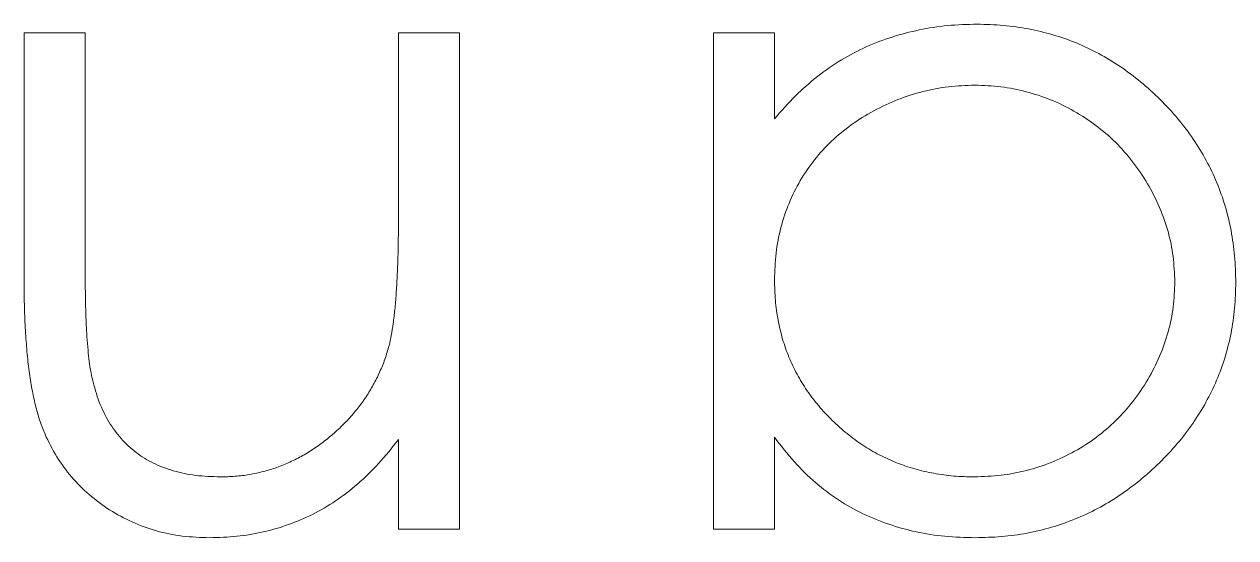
# Model space of a CAD drawing. Header units: millimetres. Extents: x 0 to 276, y 0 to 293.
# Drawn here: x 112.08 to 118.33, y 183.38 to 186.03 of the extents above; entities that cross this region are included whole.
import ezdxf

# ---------------------------------------------------------------- set-up
doc = ezdxf.new("R2010")
doc.units = ezdxf.units.MM

msp = doc.modelspace()

# ---------------------------------------------------------------- linework, layer by layer
at = {"color": 18, "linetype": 'Continuous', "lineweight": 15, "true_color": 0x000000}
for p, q in [((112.0829, 185.9849), (112.397, 185.9849)), ((112.0829, 184.6787), (112.0829, 185.9849)), ((112.0829, 185.9849), (112.397, 185.9849)), ((112.0829, 184.6787), (112.0829, 185.9849)), ((112.0829, 185.9849), (112.397, 185.9849)), ((112.0829, 184.6787), (112.0829, 185.9849)), ((112.0829, 185.9849), (112.397, 185.9849)), ((112.0829, 184.6787), (112.0829, 185.9849)), ((112.397, 185.9849), (112.397, 184.7818)), ((112.397, 185.9849), (112.397, 184.7818)), ((112.397, 185.9849), (112.397, 184.7818)), ((112.397, 185.9849), (112.397, 184.7818)), ((114.0124, 185.0601), (114.0124, 185.9849)), ((114.0124, 185.9849), (114.3265, 185.9849)), ((114.0124, 185.0601), (114.0124, 185.9849)), ((114.0124, 185.9849), (114.3265, 185.9849)), ((114.0124, 185.0601), (114.0124, 185.9849)), ((114.0124, 185.9849), (114.3265, 185.9849)), ((114.0124, 185.0601), (114.0124, 185.9849)), ((114.0124, 185.9849), (114.3265, 185.9849)), ((114.3265, 185.9849), (114.3265, 183.4272)), ((114.3265, 185.9849), (114.3265, 183.4272)), ((114.3265, 185.9849), (114.3265, 183.4272)), ((114.3265, 185.9849), (114.3265, 183.4272)), ((115.6368, 185.9849), (115.9509, 185.9849)), ((115.6368, 183.4272), (115.6368, 185.9849)), ((115.6368, 185.9849), (115.9509, 185.9849)), ((115.6368, 183.4272), (115.6368, 185.9849)), ((115.6368, 185.9849), (115.9509, 185.9849)), ((115.6368, 183.4272), (115.6368, 185.9849)), ((115.6368, 185.9849), (115.9509, 185.9849)), ((115.6368, 183.4272), (115.6368, 185.9849)), ((115.9509, 185.9849), (115.9509, 185.5425)), ((115.9509, 185.9849), (115.9509, 185.5425)), ((115.9509, 185.9849), (115.9509, 185.5425)), ((115.9509, 185.9849), (115.9509, 185.5425)), ((114.0124, 183.4272), (114.0124, 183.8886)), ((114.0124, 183.4272), (114.0124, 183.8886)), ((114.0124, 183.4272), (114.0124, 183.8886)), ((114.0124, 183.4272), (114.0124, 183.8886)), ((115.9509, 183.9005), (115.9509, 183.4272)), ((115.9509, 183.9005), (115.9509, 183.4272)), ((115.9509, 183.9005), (115.9509, 183.4272)), ((115.9509, 183.9005), (115.9509, 183.4272)), ((114.3265, 183.4272), (114.0124, 183.4272)), ((114.3265, 183.4272), (114.0124, 183.4272)), ((114.3265, 183.4272), (114.0124, 183.4272)), ((114.3265, 183.4272), (114.0124, 183.4272)), ((115.9509, 183.4272), (115.6368, 183.4272)), ((115.9509, 183.4272), (115.6368, 183.4272)), ((115.9509, 183.4272), (115.6368, 183.4272)), ((115.9509, 183.4272), (115.6368, 183.4272))]:
    msp.add_line(p, q, dxfattribs=at)
for points, knots in [([(115.9509, 185.5425), (115.9863, 185.5826), (116.0554, 185.6607), (116.1709, 185.7628), (116.2932, 185.8472), (116.4219, 185.9153), (116.5569, 185.9665), (116.6977, 186.0029), (116.8445, 186.0263), (116.9448, 186.0286), (116.9956, 186.0298)], [0, 0, 0, 0, 0.1342984, 0.262085, 0.3862699, 0.5071646, 0.6273002, 0.7481449, 0.8723702, 1, 1, 1, 1]), ([(115.9509, 185.5425), (115.9863, 185.5826), (116.0554, 185.6607), (116.1709, 185.7628), (116.2932, 185.8472), (116.4219, 185.9153), (116.5569, 185.9665), (116.6977, 186.0029), (116.8445, 186.0263), (116.9448, 186.0286), (116.9956, 186.0298)], [0, 0, 0, 0, 0.1342984, 0.262085, 0.3862699, 0.5071646, 0.6273002, 0.7481449, 0.8723702, 1, 1, 1, 1]), ([(115.9509, 185.5425), (115.9863, 185.5826), (116.0554, 185.6607), (116.1709, 185.7628), (116.2932, 185.8472), (116.4219, 185.9153), (116.5569, 185.9665), (116.6977, 186.0029), (116.8445, 186.0263), (116.9448, 186.0286), (116.9956, 186.0298)], [0, 0, 0, 0, 0.1342984, 0.262085, 0.3862699, 0.5071646, 0.6273002, 0.7481449, 0.8723702, 1, 1, 1, 1]), ([(115.9509, 185.5425), (115.9863, 185.5826), (116.0554, 185.6607), (116.1709, 185.7628), (116.2932, 185.8472), (116.4219, 185.9153), (116.5569, 185.9665), (116.6977, 186.0029), (116.8445, 186.0263), (116.9448, 186.0286), (116.9956, 186.0298)], [0, 0, 0, 0, 0.1342984, 0.262085, 0.3862699, 0.5071646, 0.6273002, 0.7481449, 0.8723702, 1, 1, 1, 1]), ([(116.9956, 186.0298), (117.0407, 186.0286), (117.1298, 186.0262), (117.2608, 186.0074), (117.3869, 185.9773), (117.5082, 185.9354), (117.6239, 185.8798), (117.7349, 185.8132), (117.8408, 185.734), (117.9399, 185.6434), (118.0311, 185.545), (118.1112, 185.4401), (118.1779, 185.329), (118.2337, 185.2133), (118.2767, 185.092), (118.3067, 184.9655), (118.3254, 184.834), (118.3279, 184.7445), (118.3291, 184.6991)], [0, 0, 0, 0, 0.06462, 0.127433, 0.189004, 0.24993, 0.310668, 0.372329, 0.434939, 0.499576, 0.564191, 0.626735, 0.688109, 0.749294, 0.810331, 0.871901, 0.935046, 1, 1, 1, 1]), ([(116.9956, 186.0298), (117.0407, 186.0286), (117.1298, 186.0262), (117.2608, 186.0074), (117.3869, 185.9773), (117.5082, 185.9354), (117.6239, 185.8798), (117.7349, 185.8132), (117.8408, 185.734), (117.9399, 185.6434), (118.0311, 185.545), (118.1112, 185.4401), (118.1779, 185.329), (118.2337, 185.2133), (118.2767, 185.092), (118.3067, 184.9655), (118.3254, 184.834), (118.3279, 184.7445), (118.3291, 184.6991)], [0, 0, 0, 0, 0.06462, 0.127433, 0.189004, 0.24993, 0.310668, 0.372329, 0.434939, 0.499576, 0.564191, 0.626735, 0.688109, 0.749294, 0.810331, 0.871901, 0.935046, 1, 1, 1, 1]), ([(116.9956, 186.0298), (117.0407, 186.0286), (117.1298, 186.0262), (117.2608, 186.0074), (117.3869, 185.9773), (117.5082, 185.9354), (117.6239, 185.8798), (117.7349, 185.8132), (117.8408, 185.734), (117.9399, 185.6434), (118.0311, 185.545), (118.1112, 185.4401), (118.1779, 185.329), (118.2337, 185.2133), (118.2767, 185.092), (118.3067, 184.9655), (118.3254, 184.834), (118.3279, 184.7445), (118.3291, 184.6991)], [0, 0, 0, 0, 0.06462, 0.127433, 0.189004, 0.24993, 0.310668, 0.372329, 0.434939, 0.499576, 0.564191, 0.626735, 0.688109, 0.749294, 0.810331, 0.871901, 0.935046, 1, 1, 1, 1]), ([(116.9956, 186.0298), (117.0407, 186.0286), (117.1298, 186.0262), (117.2608, 186.0074), (117.3869, 185.9773), (117.5082, 185.9354), (117.6239, 185.8798), (117.7349, 185.8132), (117.8408, 185.734), (117.9399, 185.6434), (118.0311, 185.545), (118.1112, 185.4401), (118.1779, 185.329), (118.2337, 185.2133), (118.2767, 185.092), (118.3067, 184.9655), (118.3254, 184.834), (118.3279, 184.7445), (118.3291, 184.6991)], [0, 0, 0, 0, 0.06462, 0.127433, 0.189004, 0.24993, 0.310668, 0.372329, 0.434939, 0.499576, 0.564191, 0.626735, 0.688109, 0.749294, 0.810331, 0.871901, 0.935046, 1, 1, 1, 1]), ([(116.9843, 185.7157), (116.9389, 185.714), (116.8485, 185.7107), (116.7151, 185.6855), (116.5856, 185.6437), (116.4618, 185.5858), (116.3465, 185.514), (116.243, 185.43), (116.1555, 185.3323), (116.0813, 185.2249), (116.0231, 185.1072), (115.9807, 184.9819), (115.9557, 184.8489), (115.9525, 184.7581), (115.9509, 184.7117)], [0, 0, 0, 0, 0.084802, 0.168664, 0.252552, 0.33824, 0.423103, 0.505556, 0.586176, 0.667136, 0.748499, 0.830452, 0.913456, 1, 1, 1, 1]), ([(116.9843, 185.7157), (116.9389, 185.714), (116.8485, 185.7107), (116.7151, 185.6855), (116.5856, 185.6437), (116.4618, 185.5858), (116.3465, 185.514), (116.243, 185.43), (116.1555, 185.3323), (116.0813, 185.2249), (116.0231, 185.1072), (115.9807, 184.9819), (115.9557, 184.8489), (115.9525, 184.7581), (115.9509, 184.7117)], [0, 0, 0, 0, 0.084802, 0.168664, 0.252552, 0.33824, 0.423103, 0.505556, 0.586176, 0.667136, 0.748499, 0.830452, 0.913456, 1, 1, 1, 1]), ([(116.9843, 185.7157), (116.9389, 185.714), (116.8485, 185.7107), (116.7151, 185.6855), (116.5856, 185.6437), (116.4618, 185.5858), (116.3465, 185.514), (116.243, 185.43), (116.1555, 185.3323), (116.0813, 185.2249), (116.0231, 185.1072), (115.9807, 184.9819), (115.9557, 184.8489), (115.9525, 184.7581), (115.9509, 184.7117)], [0, 0, 0, 0, 0.084802, 0.168664, 0.252552, 0.33824, 0.423103, 0.505556, 0.586176, 0.667136, 0.748499, 0.830452, 0.913456, 1, 1, 1, 1]), ([(116.9843, 185.7157), (116.9389, 185.714), (116.8485, 185.7107), (116.7151, 185.6855), (116.5856, 185.6437), (116.4618, 185.5858), (116.3465, 185.514), (116.243, 185.43), (116.1555, 185.3323), (116.0813, 185.2249), (116.0231, 185.1072), (115.9807, 184.9819), (115.9557, 184.8489), (115.9525, 184.7581), (115.9509, 184.7117)], [0, 0, 0, 0, 0.084802, 0.168664, 0.252552, 0.33824, 0.423103, 0.505556, 0.586176, 0.667136, 0.748499, 0.830452, 0.913456, 1, 1, 1, 1]), ([(118.015, 184.7026), (118.0131, 184.7462), (118.0094, 184.8332), (117.9827, 184.9622), (117.9378, 185.0878), (117.8765, 185.2091), (117.7998, 185.3217), (117.711, 185.4234), (117.609, 185.5109), (117.4961, 185.5841), (117.3755, 185.6433), (117.2486, 185.6844), (117.118, 185.711), (117.0291, 185.7141), (116.9843, 185.7157)], [0, 0, 0, 0, 0.081589, 0.162859, 0.245484, 0.330807, 0.416493, 0.499893, 0.583048, 0.667158, 0.751312, 0.833785, 0.916256, 1, 1, 1, 1]), ([(118.015, 184.7026), (118.0131, 184.7462), (118.0094, 184.8332), (117.9827, 184.9622), (117.9378, 185.0878), (117.8765, 185.2091), (117.7998, 185.3217), (117.711, 185.4234), (117.609, 185.5109), (117.4961, 185.5841), (117.3755, 185.6433), (117.2486, 185.6844), (117.118, 185.711), (117.0291, 185.7141), (116.9843, 185.7157)], [0, 0, 0, 0, 0.081589, 0.162859, 0.245484, 0.330807, 0.416493, 0.499893, 0.583048, 0.667158, 0.751312, 0.833785, 0.916256, 1, 1, 1, 1]), ([(118.015, 184.7026), (118.0131, 184.7462), (118.0094, 184.8332), (117.9827, 184.9622), (117.9378, 185.0878), (117.8765, 185.2091), (117.7998, 185.3217), (117.711, 185.4234), (117.609, 185.5109), (117.4961, 185.5841), (117.3755, 185.6433), (117.2486, 185.6844), (117.118, 185.711), (117.0291, 185.7141), (116.9843, 185.7157)], [0, 0, 0, 0, 0.081589, 0.162859, 0.245484, 0.330807, 0.416493, 0.499893, 0.583048, 0.667158, 0.751312, 0.833785, 0.916256, 1, 1, 1, 1]), ([(118.015, 184.7026), (118.0131, 184.7462), (118.0094, 184.8332), (117.9827, 184.9622), (117.9378, 185.0878), (117.8765, 185.2091), (117.7998, 185.3217), (117.711, 185.4234), (117.609, 185.5109), (117.4961, 185.5841), (117.3755, 185.6433), (117.2486, 185.6844), (117.118, 185.711), (117.0291, 185.7141), (116.9843, 185.7157)], [0, 0, 0, 0, 0.081589, 0.162859, 0.245484, 0.330807, 0.416493, 0.499893, 0.583048, 0.667158, 0.751312, 0.833785, 0.916256, 1, 1, 1, 1]), ([(113.964, 184.3737), (113.968, 184.391), (113.9766, 184.4286), (113.9858, 184.4902), (113.9942, 184.5615), (114.0013, 184.6424), (114.0056, 184.7332), (114.0103, 184.8334), (114.012, 184.9435), (114.0123, 185.0202), (114.0124, 185.0601)], [0, 0, 0, 0, 0.076995, 0.167615, 0.271052, 0.38946, 0.520843, 0.666399, 0.826094, 1, 1, 1, 1]), ([(113.964, 184.3737), (113.968, 184.391), (113.9766, 184.4286), (113.9858, 184.4902), (113.9942, 184.5615), (114.0013, 184.6424), (114.0056, 184.7332), (114.0103, 184.8334), (114.012, 184.9435), (114.0123, 185.0202), (114.0124, 185.0601)], [0, 0, 0, 0, 0.076995, 0.167615, 0.271052, 0.38946, 0.520843, 0.666399, 0.826094, 1, 1, 1, 1]), ([(113.964, 184.3737), (113.968, 184.391), (113.9766, 184.4286), (113.9858, 184.4902), (113.9942, 184.5615), (114.0013, 184.6424), (114.0056, 184.7332), (114.0103, 184.8334), (114.012, 184.9435), (114.0123, 185.0202), (114.0124, 185.0601)], [0, 0, 0, 0, 0.076995, 0.167615, 0.271052, 0.38946, 0.520843, 0.666399, 0.826094, 1, 1, 1, 1]), ([(113.964, 184.3737), (113.968, 184.391), (113.9766, 184.4286), (113.9858, 184.4902), (113.9942, 184.5615), (114.0013, 184.6424), (114.0056, 184.7332), (114.0103, 184.8334), (114.012, 184.9435), (114.0123, 185.0202), (114.0124, 185.0601)], [0, 0, 0, 0, 0.076995, 0.167615, 0.271052, 0.38946, 0.520843, 0.666399, 0.826094, 1, 1, 1, 1]), ([(112.397, 184.7818), (112.3972, 184.747), (112.3976, 184.6804), (112.3988, 184.585), (112.4016, 184.4985), (112.4055, 184.4211), (112.4113, 184.3529), (112.4173, 184.2937), (112.4247, 184.2436), (112.4313, 184.2134), (112.4342, 184.1999)], [0, 0, 0, 0, 0.17885, 0.34211, 0.489826, 0.623254, 0.74008, 0.841483, 0.928908, 1, 1, 1, 1]), ([(112.397, 184.7818), (112.3972, 184.747), (112.3976, 184.6804), (112.3988, 184.585), (112.4016, 184.4985), (112.4055, 184.4211), (112.4113, 184.3529), (112.4173, 184.2937), (112.4247, 184.2436), (112.4313, 184.2134), (112.4342, 184.1999)], [0, 0, 0, 0, 0.17885, 0.34211, 0.489826, 0.623254, 0.74008, 0.841483, 0.928908, 1, 1, 1, 1]), ([(112.397, 184.7818), (112.3972, 184.747), (112.3976, 184.6804), (112.3988, 184.585), (112.4016, 184.4985), (112.4055, 184.4211), (112.4113, 184.3529), (112.4173, 184.2937), (112.4247, 184.2436), (112.4313, 184.2134), (112.4342, 184.1999)], [0, 0, 0, 0, 0.17885, 0.34211, 0.489826, 0.623254, 0.74008, 0.841483, 0.928908, 1, 1, 1, 1]), ([(112.397, 184.7818), (112.3972, 184.747), (112.3976, 184.6804), (112.3988, 184.585), (112.4016, 184.4985), (112.4055, 184.4211), (112.4113, 184.3529), (112.4173, 184.2937), (112.4247, 184.2436), (112.4313, 184.2134), (112.4342, 184.1999)], [0, 0, 0, 0, 0.17885, 0.34211, 0.489826, 0.623254, 0.74008, 0.841483, 0.928908, 1, 1, 1, 1]), ([(115.9509, 184.7117), (115.9518, 184.6764), (115.9537, 184.6068), (115.9682, 184.5047), (115.9911, 184.4069), (116.0235, 184.3135), (116.066, 184.2249), (116.1172, 184.1404), (116.1781, 184.0605), (116.2477, 183.9864), (116.3239, 183.9188), (116.4045, 183.8584), (116.4904, 183.8088), (116.5803, 183.7678), (116.6744, 183.7351), (116.7732, 183.7133), (116.8759, 183.6984), (116.946, 183.6971), (116.9815, 183.6965)], [0, 0, 0, 0, 0.065634, 0.129188, 0.191219, 0.251913, 0.312507, 0.373494, 0.435152, 0.498741, 0.562095, 0.624187, 0.685476, 0.746097, 0.807612, 0.869967, 0.933951, 1, 1, 1, 1]), ([(115.9509, 184.7117), (115.9518, 184.6764), (115.9537, 184.6068), (115.9682, 184.5047), (115.9911, 184.4069), (116.0235, 184.3135), (116.066, 184.2249), (116.1172, 184.1404), (116.1781, 184.0605), (116.2477, 183.9864), (116.3239, 183.9188), (116.4045, 183.8584), (116.4904, 183.8088), (116.5803, 183.7678), (116.6744, 183.7351), (116.7732, 183.7133), (116.8759, 183.6984), (116.946, 183.6971), (116.9815, 183.6965)], [0, 0, 0, 0, 0.065634, 0.129188, 0.191219, 0.251913, 0.312507, 0.373494, 0.435152, 0.498741, 0.562095, 0.624187, 0.685476, 0.746097, 0.807612, 0.869967, 0.933951, 1, 1, 1, 1]), ([(115.9509, 184.7117), (115.9518, 184.6764), (115.9537, 184.6068), (115.9682, 184.5047), (115.9911, 184.4069), (116.0235, 184.3135), (116.066, 184.2249), (116.1172, 184.1404), (116.1781, 184.0605), (116.2477, 183.9864), (116.3239, 183.9188), (116.4045, 183.8584), (116.4904, 183.8088), (116.5803, 183.7678), (116.6744, 183.7351), (116.7732, 183.7133), (116.8759, 183.6984), (116.946, 183.6971), (116.9815, 183.6965)], [0, 0, 0, 0, 0.065634, 0.129188, 0.191219, 0.251913, 0.312507, 0.373494, 0.435152, 0.498741, 0.562095, 0.624187, 0.685476, 0.746097, 0.807612, 0.869967, 0.933951, 1, 1, 1, 1]), ([(115.9509, 184.7117), (115.9518, 184.6764), (115.9537, 184.6068), (115.9682, 184.5047), (115.9911, 184.4069), (116.0235, 184.3135), (116.066, 184.2249), (116.1172, 184.1404), (116.1781, 184.0605), (116.2477, 183.9864), (116.3239, 183.9188), (116.4045, 183.8584), (116.4904, 183.8088), (116.5803, 183.7678), (116.6744, 183.7351), (116.7732, 183.7133), (116.8759, 183.6984), (116.946, 183.6971), (116.9815, 183.6965)], [0, 0, 0, 0, 0.065634, 0.129188, 0.191219, 0.251913, 0.312507, 0.373494, 0.435152, 0.498741, 0.562095, 0.624187, 0.685476, 0.746097, 0.807612, 0.869967, 0.933951, 1, 1, 1, 1]), ([(116.9815, 183.6965), (117.0274, 183.6981), (117.1181, 183.7013), (117.2511, 183.7265), (117.3784, 183.7684), (117.4994, 183.8257), (117.612, 183.8977), (117.7127, 183.9848), (117.8023, 184.0847), (117.8776, 184.1968), (117.939, 184.3169), (117.9822, 184.4426), (118.0106, 184.5714), (118.0135, 184.6587), (118.015, 184.7026)], [0, 0, 0, 0, 0.085921, 0.169593, 0.252476, 0.336244, 0.419505, 0.502036, 0.584775, 0.669846, 0.754185, 0.836658, 0.91801, 1, 1, 1, 1]), ([(116.9815, 183.6965), (117.0274, 183.6981), (117.1181, 183.7013), (117.2511, 183.7265), (117.3784, 183.7684), (117.4994, 183.8257), (117.612, 183.8977), (117.7127, 183.9848), (117.8023, 184.0847), (117.8776, 184.1968), (117.939, 184.3169), (117.9822, 184.4426), (118.0106, 184.5714), (118.0135, 184.6587), (118.015, 184.7026)], [0, 0, 0, 0, 0.085921, 0.169593, 0.252476, 0.336244, 0.419505, 0.502036, 0.584775, 0.669846, 0.754185, 0.836658, 0.91801, 1, 1, 1, 1]), ([(116.9815, 183.6965), (117.0274, 183.6981), (117.1181, 183.7013), (117.2511, 183.7265), (117.3784, 183.7684), (117.4994, 183.8257), (117.612, 183.8977), (117.7127, 183.9848), (117.8023, 184.0847), (117.8776, 184.1968), (117.939, 184.3169), (117.9822, 184.4426), (118.0106, 184.5714), (118.0135, 184.6587), (118.015, 184.7026)], [0, 0, 0, 0, 0.085921, 0.169593, 0.252476, 0.336244, 0.419505, 0.502036, 0.584775, 0.669846, 0.754185, 0.836658, 0.91801, 1, 1, 1, 1]), ([(116.9815, 183.6965), (117.0274, 183.6981), (117.1181, 183.7013), (117.2511, 183.7265), (117.3784, 183.7684), (117.4994, 183.8257), (117.612, 183.8977), (117.7127, 183.9848), (117.8023, 184.0847), (117.8776, 184.1968), (117.939, 184.3169), (117.9822, 184.4426), (118.0106, 184.5714), (118.0135, 184.6587), (118.015, 184.7026)], [0, 0, 0, 0, 0.085921, 0.169593, 0.252476, 0.336244, 0.419505, 0.502036, 0.584775, 0.669846, 0.754185, 0.836658, 0.91801, 1, 1, 1, 1]), ([(118.3291, 184.6991), (118.3278, 184.6546), (118.3254, 184.5667), (118.3069, 184.4374), (118.2759, 184.3129), (118.2323, 184.1935), (118.1765, 184.0792), (118.1086, 183.9698), (118.0285, 183.865), (117.9363, 183.7674), (117.8364, 183.6771), (117.7294, 183.5987), (117.6182, 183.531), (117.501, 183.4774), (117.3794, 183.434), (117.2524, 183.4039), (117.1206, 183.3862), (117.0311, 183.3837), (116.9857, 183.3824)], [0, 0, 0, 0, 0.063775, 0.126079, 0.186904, 0.247574, 0.308003, 0.369132, 0.432033, 0.496791, 0.561611, 0.624914, 0.686726, 0.748079, 0.809582, 0.871631, 0.934886, 1, 1, 1, 1]), ([(118.3291, 184.6991), (118.3278, 184.6546), (118.3254, 184.5667), (118.3069, 184.4374), (118.2759, 184.3129), (118.2323, 184.1935), (118.1765, 184.0792), (118.1086, 183.9698), (118.0285, 183.865), (117.9363, 183.7674), (117.8364, 183.6771), (117.7294, 183.5987), (117.6182, 183.531), (117.501, 183.4774), (117.3794, 183.434), (117.2524, 183.4039), (117.1206, 183.3862), (117.0311, 183.3837), (116.9857, 183.3824)], [0, 0, 0, 0, 0.063775, 0.126079, 0.186904, 0.247574, 0.308003, 0.369132, 0.432033, 0.496791, 0.561611, 0.624914, 0.686726, 0.748079, 0.809582, 0.871631, 0.934886, 1, 1, 1, 1]), ([(118.3291, 184.6991), (118.3278, 184.6546), (118.3254, 184.5667), (118.3069, 184.4374), (118.2759, 184.3129), (118.2323, 184.1935), (118.1765, 184.0792), (118.1086, 183.9698), (118.0285, 183.865), (117.9363, 183.7674), (117.8364, 183.6771), (117.7294, 183.5987), (117.6182, 183.531), (117.501, 183.4774), (117.3794, 183.434), (117.2524, 183.4039), (117.1206, 183.3862), (117.0311, 183.3837), (116.9857, 183.3824)], [0, 0, 0, 0, 0.063775, 0.126079, 0.186904, 0.247574, 0.308003, 0.369132, 0.432033, 0.496791, 0.561611, 0.624914, 0.686726, 0.748079, 0.809582, 0.871631, 0.934886, 1, 1, 1, 1]), ([(118.3291, 184.6991), (118.3278, 184.6546), (118.3254, 184.5667), (118.3069, 184.4374), (118.2759, 184.3129), (118.2323, 184.1935), (118.1765, 184.0792), (118.1086, 183.9698), (118.0285, 183.865), (117.9363, 183.7674), (117.8364, 183.6771), (117.7294, 183.5987), (117.6182, 183.531), (117.501, 183.4774), (117.3794, 183.434), (117.2524, 183.4039), (117.1206, 183.3862), (117.0311, 183.3837), (116.9857, 183.3824)], [0, 0, 0, 0, 0.063775, 0.126079, 0.186904, 0.247574, 0.308003, 0.369132, 0.432033, 0.496791, 0.561611, 0.624914, 0.686726, 0.748079, 0.809582, 0.871631, 0.934886, 1, 1, 1, 1]), ([(113.0393, 183.3824), (112.9919, 183.3841), (112.8993, 183.3875), (112.7644, 183.4145), (112.6384, 183.4607), (112.5218, 183.5239), (112.4167, 183.6025), (112.3244, 183.6941), (112.248, 183.7994), (112.1968, 183.8971), (112.1631, 183.9838), (112.1419, 184.0581), (112.1238, 184.1408), (112.1082, 184.2317), (112.0976, 184.3315), (112.0893, 184.4398), (112.0833, 184.5564), (112.0831, 184.6371), (112.0829, 184.6787)], [0, 0, 0, 0, 0.0772404, 0.1511781, 0.223488, 0.2955426, 0.3669763, 0.4371305, 0.5070436, 0.5785597, 0.6166135, 0.6587562, 0.7044912, 0.7548031, 0.8093316, 0.8682745, 0.9320729, 1, 1, 1, 1]), ([(113.0393, 183.3824), (112.9919, 183.3841), (112.8993, 183.3875), (112.7644, 183.4145), (112.6384, 183.4607), (112.5218, 183.5239), (112.4167, 183.6025), (112.3244, 183.6941), (112.248, 183.7994), (112.1968, 183.8971), (112.1631, 183.9838), (112.1419, 184.0581), (112.1238, 184.1408), (112.1082, 184.2317), (112.0976, 184.3315), (112.0893, 184.4398), (112.0833, 184.5564), (112.0831, 184.6371), (112.0829, 184.6787)], [0, 0, 0, 0, 0.0772404, 0.1511781, 0.223488, 0.2955426, 0.3669763, 0.4371305, 0.5070436, 0.5785597, 0.6166135, 0.6587562, 0.7044912, 0.7548031, 0.8093316, 0.8682745, 0.9320729, 1, 1, 1, 1]), ([(113.0393, 183.3824), (112.9919, 183.3841), (112.8993, 183.3875), (112.7644, 183.4145), (112.6384, 183.4607), (112.5218, 183.5239), (112.4167, 183.6025), (112.3244, 183.6941), (112.248, 183.7994), (112.1968, 183.8971), (112.1631, 183.9838), (112.1419, 184.0581), (112.1238, 184.1408), (112.1082, 184.2317), (112.0976, 184.3315), (112.0893, 184.4398), (112.0833, 184.5564), (112.0831, 184.6371), (112.0829, 184.6787)], [0, 0, 0, 0, 0.0772404, 0.1511781, 0.223488, 0.2955426, 0.3669763, 0.4371305, 0.5070436, 0.5785597, 0.6166135, 0.6587562, 0.7044912, 0.7548031, 0.8093316, 0.8682745, 0.9320729, 1, 1, 1, 1]), ([(113.0393, 183.3824), (112.9919, 183.3841), (112.8993, 183.3875), (112.7644, 183.4145), (112.6384, 183.4607), (112.5218, 183.5239), (112.4167, 183.6025), (112.3244, 183.6941), (112.248, 183.7994), (112.1968, 183.8971), (112.1631, 183.9838), (112.1419, 184.0581), (112.1238, 184.1408), (112.1082, 184.2317), (112.0976, 184.3315), (112.0893, 184.4398), (112.0833, 184.5564), (112.0831, 184.6371), (112.0829, 184.6787)], [0, 0, 0, 0, 0.0772404, 0.1511781, 0.223488, 0.2955426, 0.3669763, 0.4371305, 0.5070436, 0.5785597, 0.6166135, 0.6587562, 0.7044912, 0.7548031, 0.8093316, 0.8682745, 0.9320729, 1, 1, 1, 1]), ([(113.094, 183.6965), (113.1192, 183.6969), (113.1692, 183.6979), (113.2434, 183.7073), (113.3153, 183.7228), (113.3857, 183.7437), (113.4532, 183.7723), (113.52, 183.8049), (113.5835, 183.8454), (113.6451, 183.8906), (113.7024, 183.9407), (113.7557, 183.9935), (113.8033, 184.0498), (113.8464, 184.1086), (113.8835, 184.1707), (113.916, 184.2356), (113.9435, 184.3033), (113.9572, 184.3502), (113.964, 184.3737)], [0, 0, 0, 0, 0.063986, 0.126627, 0.188984, 0.25023, 0.312351, 0.374574, 0.438148, 0.50292, 0.567974, 0.630771, 0.692935, 0.754398, 0.815218, 0.876117, 0.938015, 1, 1, 1, 1]), ([(113.094, 183.6965), (113.1192, 183.6969), (113.1692, 183.6979), (113.2434, 183.7073), (113.3153, 183.7228), (113.3857, 183.7437), (113.4532, 183.7723), (113.52, 183.8049), (113.5835, 183.8454), (113.6451, 183.8906), (113.7024, 183.9407), (113.7557, 183.9935), (113.8033, 184.0498), (113.8464, 184.1086), (113.8835, 184.1707), (113.916, 184.2356), (113.9435, 184.3033), (113.9572, 184.3502), (113.964, 184.3737)], [0, 0, 0, 0, 0.063986, 0.126627, 0.188984, 0.25023, 0.312351, 0.374574, 0.438148, 0.50292, 0.567974, 0.630771, 0.692935, 0.754398, 0.815218, 0.876117, 0.938015, 1, 1, 1, 1]), ([(113.094, 183.6965), (113.1192, 183.6969), (113.1692, 183.6979), (113.2434, 183.7073), (113.3153, 183.7228), (113.3857, 183.7437), (113.4532, 183.7723), (113.52, 183.8049), (113.5835, 183.8454), (113.6451, 183.8906), (113.7024, 183.9407), (113.7557, 183.9935), (113.8033, 184.0498), (113.8464, 184.1086), (113.8835, 184.1707), (113.916, 184.2356), (113.9435, 184.3033), (113.9572, 184.3502), (113.964, 184.3737)], [0, 0, 0, 0, 0.063986, 0.126627, 0.188984, 0.25023, 0.312351, 0.374574, 0.438148, 0.50292, 0.567974, 0.630771, 0.692935, 0.754398, 0.815218, 0.876117, 0.938015, 1, 1, 1, 1]), ([(113.094, 183.6965), (113.1192, 183.6969), (113.1692, 183.6979), (113.2434, 183.7073), (113.3153, 183.7228), (113.3857, 183.7437), (113.4532, 183.7723), (113.52, 183.8049), (113.5835, 183.8454), (113.6451, 183.8906), (113.7024, 183.9407), (113.7557, 183.9935), (113.8033, 184.0498), (113.8464, 184.1086), (113.8835, 184.1707), (113.916, 184.2356), (113.9435, 184.3033), (113.9572, 184.3502), (113.964, 184.3737)], [0, 0, 0, 0, 0.063986, 0.126627, 0.188984, 0.25023, 0.312351, 0.374574, 0.438148, 0.50292, 0.567974, 0.630771, 0.692935, 0.754398, 0.815218, 0.876117, 0.938015, 1, 1, 1, 1]), ([(112.4342, 184.1999), (112.4448, 184.1602), (112.4653, 184.0837), (112.5158, 183.9801), (112.5796, 183.8919), (112.6575, 183.8197), (112.7488, 183.7635), (112.8531, 183.7245), (112.9694, 183.7002), (113.0513, 183.6977), (113.094, 183.6965)], [0, 0, 0, 0, 0.13552, 0.260833, 0.378476, 0.493178, 0.609281, 0.729981, 0.859261, 1, 1, 1, 1]), ([(112.4342, 184.1999), (112.4448, 184.1602), (112.4653, 184.0837), (112.5158, 183.9801), (112.5796, 183.8919), (112.6575, 183.8197), (112.7488, 183.7635), (112.8531, 183.7245), (112.9694, 183.7002), (113.0513, 183.6977), (113.094, 183.6965)], [0, 0, 0, 0, 0.13552, 0.260833, 0.378476, 0.493178, 0.609281, 0.729981, 0.859261, 1, 1, 1, 1]), ([(112.4342, 184.1999), (112.4448, 184.1602), (112.4653, 184.0837), (112.5158, 183.9801), (112.5796, 183.8919), (112.6575, 183.8197), (112.7488, 183.7635), (112.8531, 183.7245), (112.9694, 183.7002), (113.0513, 183.6977), (113.094, 183.6965)], [0, 0, 0, 0, 0.13552, 0.260833, 0.378476, 0.493178, 0.609281, 0.729981, 0.859261, 1, 1, 1, 1]), ([(112.4342, 184.1999), (112.4448, 184.1602), (112.4653, 184.0837), (112.5158, 183.9801), (112.5796, 183.8919), (112.6575, 183.8197), (112.7488, 183.7635), (112.8531, 183.7245), (112.9694, 183.7002), (113.0513, 183.6977), (113.094, 183.6965)], [0, 0, 0, 0, 0.13552, 0.260833, 0.378476, 0.493178, 0.609281, 0.729981, 0.859261, 1, 1, 1, 1]), ([(114.0124, 183.8886), (113.9789, 183.8467), (113.9138, 183.7655), (113.8054, 183.6588), (113.6909, 183.5709), (113.5709, 183.5008), (113.4453, 183.4479), (113.3148, 183.4098), (113.1787, 183.3869), (113.0861, 183.3839), (113.0393, 183.3824)], [0, 0, 0, 0, 0.140976, 0.273569, 0.398988, 0.51993, 0.63811, 0.756589, 0.87686, 1, 1, 1, 1]), ([(114.0124, 183.8886), (113.9789, 183.8467), (113.9138, 183.7655), (113.8054, 183.6588), (113.6909, 183.5709), (113.5709, 183.5008), (113.4453, 183.4479), (113.3148, 183.4098), (113.1787, 183.3869), (113.0861, 183.3839), (113.0393, 183.3824)], [0, 0, 0, 0, 0.140976, 0.273569, 0.398988, 0.51993, 0.63811, 0.756589, 0.87686, 1, 1, 1, 1]), ([(114.0124, 183.8886), (113.9789, 183.8467), (113.9138, 183.7655), (113.8054, 183.6588), (113.6909, 183.5709), (113.5709, 183.5008), (113.4453, 183.4479), (113.3148, 183.4098), (113.1787, 183.3869), (113.0861, 183.3839), (113.0393, 183.3824)], [0, 0, 0, 0, 0.140976, 0.273569, 0.398988, 0.51993, 0.63811, 0.756589, 0.87686, 1, 1, 1, 1]), ([(114.0124, 183.8886), (113.9789, 183.8467), (113.9138, 183.7655), (113.8054, 183.6588), (113.6909, 183.5709), (113.5709, 183.5008), (113.4453, 183.4479), (113.3148, 183.4098), (113.1787, 183.3869), (113.0861, 183.3839), (113.0393, 183.3824)], [0, 0, 0, 0, 0.140976, 0.273569, 0.398988, 0.51993, 0.63811, 0.756589, 0.87686, 1, 1, 1, 1]), ([(116.9857, 183.3824), (116.9335, 183.3838), (116.8312, 183.3866), (116.6815, 183.4101), (116.5398, 183.4497), (116.4052, 183.5036), (116.278, 183.5753), (116.1595, 183.6657), (116.0484, 183.7742), (115.984, 183.8576), (115.9509, 183.9005)], [0, 0, 0, 0, 0.129862, 0.254654, 0.376015, 0.495255, 0.614798, 0.738106, 0.865196, 1, 1, 1, 1]), ([(116.9857, 183.3824), (116.9335, 183.3838), (116.8312, 183.3866), (116.6815, 183.4101), (116.5398, 183.4497), (116.4052, 183.5036), (116.278, 183.5753), (116.1595, 183.6657), (116.0484, 183.7742), (115.984, 183.8576), (115.9509, 183.9005)], [0, 0, 0, 0, 0.129862, 0.254654, 0.376015, 0.495255, 0.614798, 0.738106, 0.865196, 1, 1, 1, 1]), ([(116.9857, 183.3824), (116.9335, 183.3838), (116.8312, 183.3866), (116.6815, 183.4101), (116.5398, 183.4497), (116.4052, 183.5036), (116.278, 183.5753), (116.1595, 183.6657), (116.0484, 183.7742), (115.984, 183.8576), (115.9509, 183.9005)], [0, 0, 0, 0, 0.129862, 0.254654, 0.376015, 0.495255, 0.614798, 0.738106, 0.865196, 1, 1, 1, 1]), ([(116.9857, 183.3824), (116.9335, 183.3838), (116.8312, 183.3866), (116.6815, 183.4101), (116.5398, 183.4497), (116.4052, 183.5036), (116.278, 183.5753), (116.1595, 183.6657), (116.0484, 183.7742), (115.984, 183.8576), (115.9509, 183.9005)], [0, 0, 0, 0, 0.129862, 0.254654, 0.376015, 0.495255, 0.614798, 0.738106, 0.865196, 1, 1, 1, 1])]:
    msp.add_open_spline(points, degree=3, knots=knots, dxfattribs=at)

doc.saveas('drawing.dxf')
